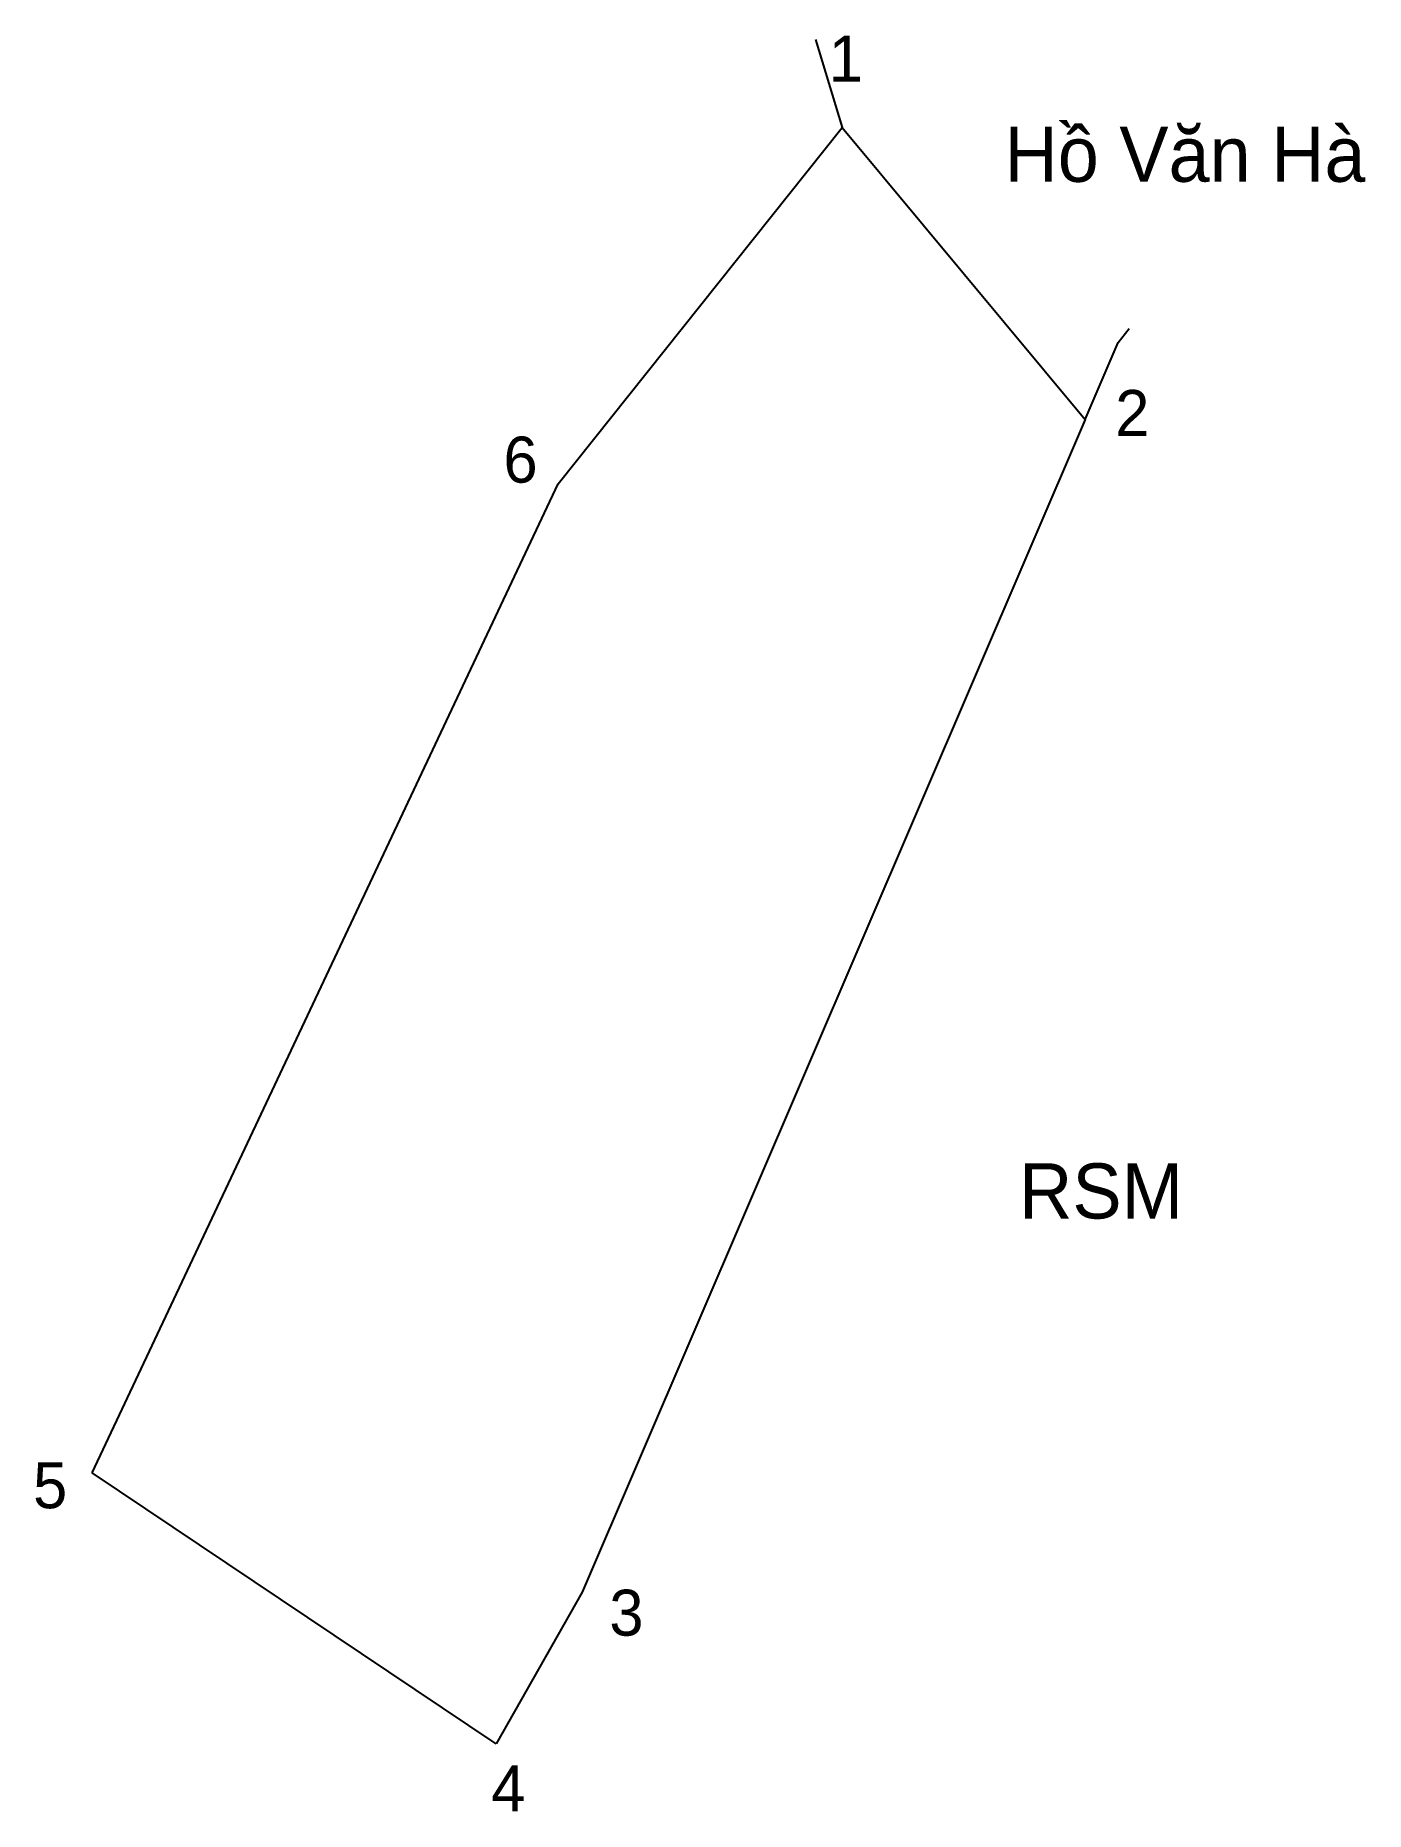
# Model space of a CAD drawing. Extents: x 551425.3 to 551480.5, y 1822037.9 to 1822111.6.
import ezdxf

# ---------------------------------------------------------------- set-up
doc = ezdxf.new("R2010")
doc.units = 0
for name, color, linetype in [('CanhThua', 7, 'Continuous'), ('RauThua', 7, 'Continuous'), ('SoHieuDinhThua', 7, 'Continuous'), ('TenChuLanCan', 7, 'Continuous')]:
    doc.layers.add(name, color=color, linetype=linetype)

msp = doc.modelspace()

# ---------------------------------------------------------------- linework, layer by layer
at = {"layer": 'CanhThua'}
for p, q in [((551447, 1822093), (551458.789, 1822107.793)), ((551458.789, 1822107.793), (551468.878, 1822095.671)), ((551468.878, 1822095.671), (551448, 1822047)), ((551427.654, 1822051.951), (551447, 1822093)), ((551444.432, 1822040.713), (551427.654, 1822051.951)), ((551448, 1822047), (551444.432, 1822040.713))]:
    msp.add_line(p, q, dxfattribs=at)
at = {"layer": 'RauThua'}
for p, q in [((551457.683, 1822111.443), (551458.789, 1822107.793)), ((551468.878, 1822095.671), (551470.25, 1822098.87)), ((551470.25, 1822098.87), (551470.701, 1822099.45))]:
    msp.add_line(p, q, dxfattribs=at)

# ---------------------------------------------------------------- texts
at = {"layer": 'SoHieuDinhThua'}
for s, p in [('1', (551458.226, 1822109.702)), ('2', (551470.121, 1822094.991)), ('6', (551444.728, 1822093.054)), ('5', (551425.202, 1822050.487)), ('3', (551449.122, 1822045.197)), ('4', (551444.215, 1822037.901))]:
    msp.add_text(s, height=1.909, dxfattribs=at).set_placement(p)
at = {"layer": 'TenChuLanCan'}
for s, p in [('Hồ Văn Hà', (551465.524, 1822105.539)), ('RSM', (551466.131, 1822062.51))]:
    msp.add_text(s, height=2.2909, dxfattribs=at).set_placement(p)

doc.saveas('drawing.dxf')
